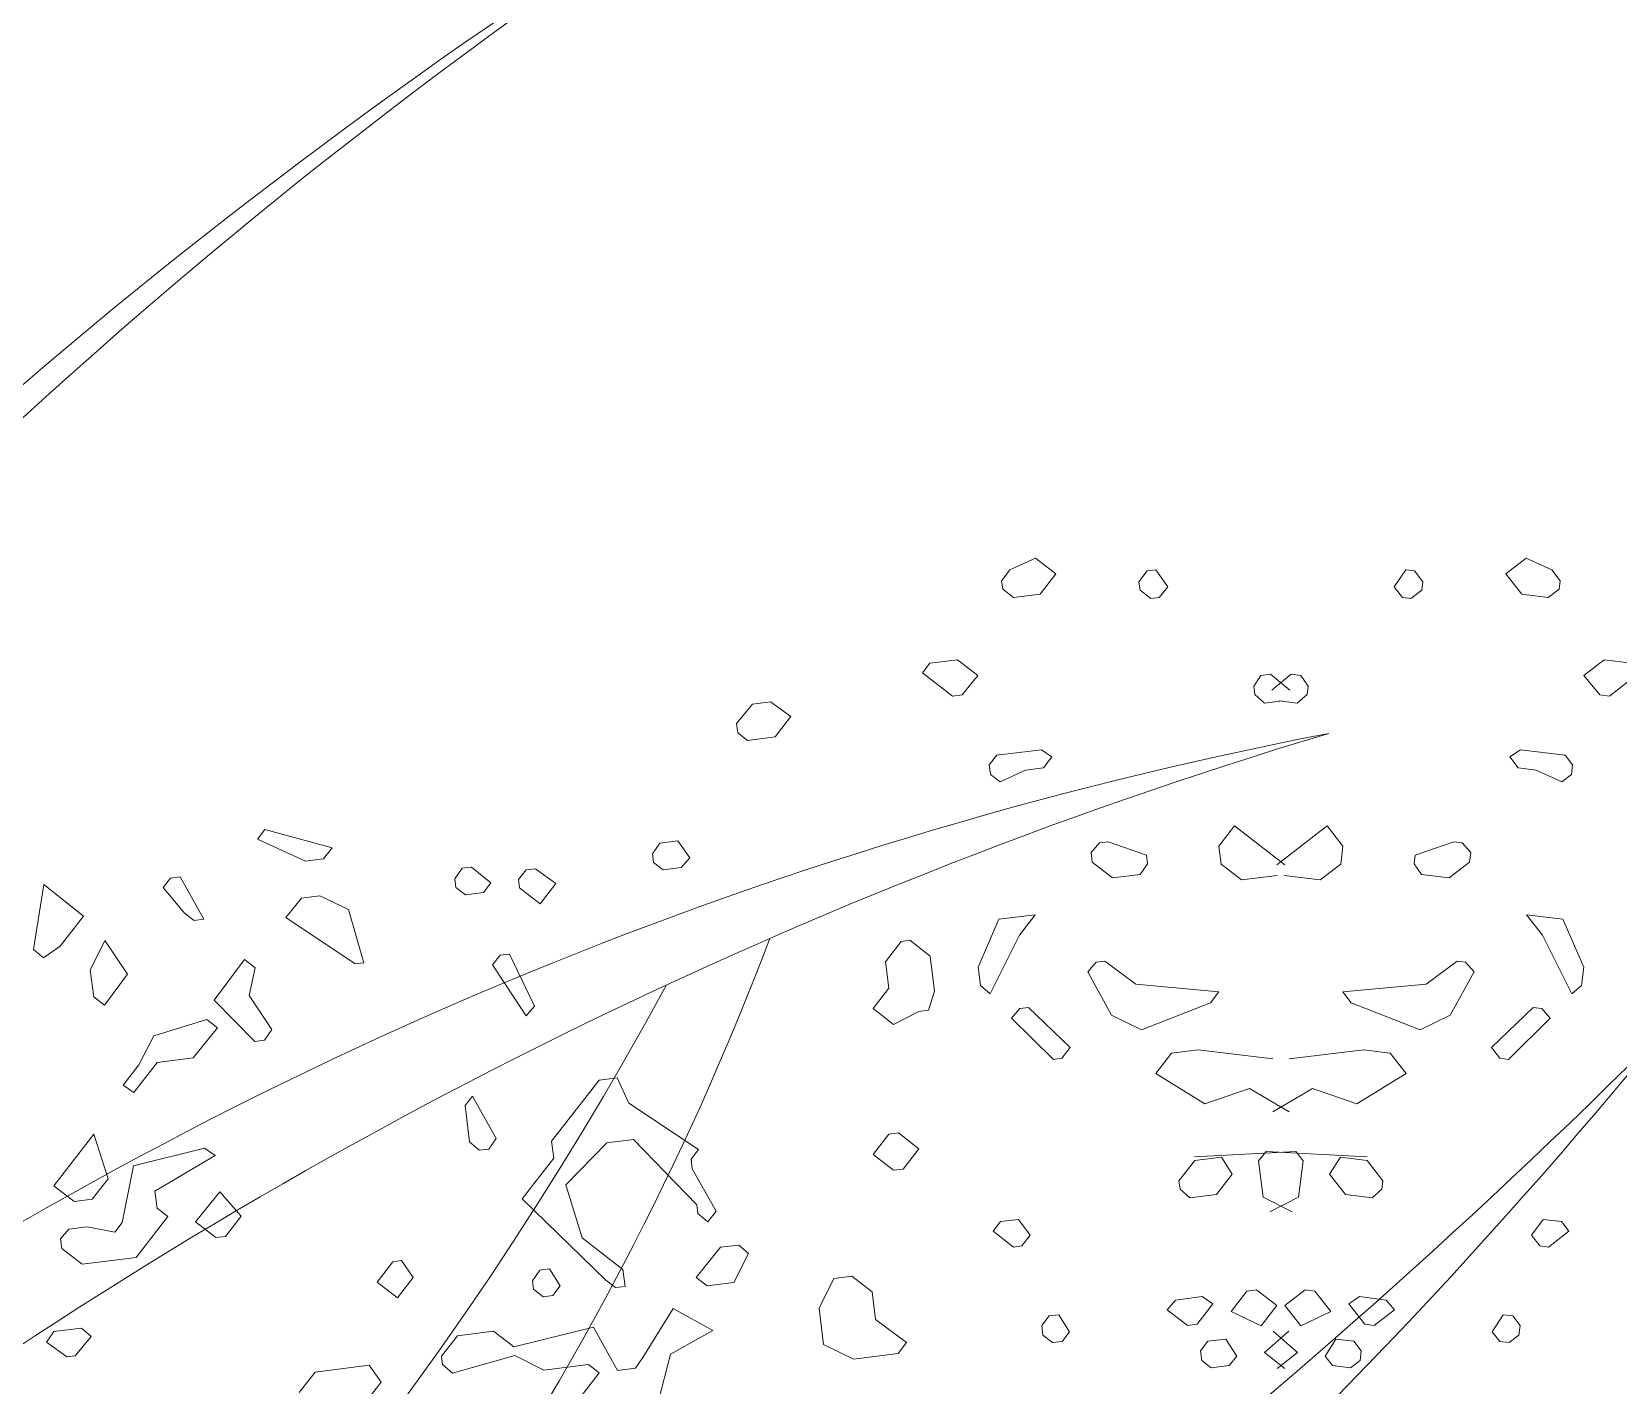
# Model space of a CAD drawing. Header units: metres. Extents: x -434 to 683, y -422 to -228.
# Drawn here: x -256.7092 to -256.5914, y -301.1517 to -301.0511 of the extents above; entities that cross this region are included whole.
import ezdxf

# ---------------------------------------------------------------- set-up
doc = ezdxf.new("R2010")
doc.units = ezdxf.units.M
doc.header["$MEASUREMENT"] = 0
doc.layers.add('FL', color=21, linetype='Continuous', lineweight=13)
doc.layers.add('WALL', color=7, linetype='Continuous')
doc.styles.add('kamal', font='romantic.ttf', dxfattribs={"width": 0.6})
doc.dimstyles.new('KAMAL', dxfattribs={"dimscale": 0.8, "dimtxt": 0.5, "dimasz": 0.1, "dimexe": 0, "dimexo": 0, "dimgap": 0.09, "dimtad": 1, "dimzin": 0, "dimdsep": 46, "dimtxsty": 'kamal', "dimblk": 'OBLIQUE', "dimcen": 0.09, "dimclrd": 15, "dimclre": 8, "dimclrt": 5, "dimadec": 0, "dimazin": 0, "dimtfac": 1, "dimtix": 1, "dimtofl": 0, "dimtmove": 1, "dimatfit": 3, "dimldrblk": 'OBLIQUE', "dimfxl": 0.18, "dimtolj": 1, "dimtzin": 0, "dimarcsym": 0})

# ---------------------------------------------------------------- blocks, each defined once
blk = doc.blocks.new('vbcvbvcb')
at = {"layer": 'FL', "color": 96}
for centre, radius, start, end in [((15619.8, -10040.7), 17206.6, 120.35364, 167.84233), ((18524.9, -11288.4), 19840.4, 125.78049, 169.15806), ((21094.6, -16616.9), 23829.2, 121.14706, 160.29202), ((21285.6, -15818.8), 23252.1, 122.56699, 163.13443), ((14635.1, -17801.3), 18099.9, 100.96004, 147.80876), ((17332.3, -20481.1), 21351, 106.70831, 145.83378), ((-3103.4, 3582.9), 12714.6, 284.60527, 339.28932), ((-5545.8, 6436.8), 15811, 289.24721, 331.47662), ((-8080.1, 19419.1), 29305.6, 286.21374, 315.00573), ((-5465.8, 13476.5), 23373.9, 284.07232, 320.78607)]:
    blk.add_arc(centre, radius, start, end, dxfattribs=at)
blk = doc.blocks.new('cbcvb')
at = {"layer": 'FL', "color": 42}
for p, q in [((-15909.7, 5558.8), (-16019.5, 5507.7)), ((-15822.2, 5490.9), (-15909.7, 5558.8)), ((-13886.4, 5490.9), (-13798.8, 5558.8)), ((-13798.8, 5558.8), (-13689.1, 5507.7)), ((-16019.5, 5507.7), (-16055.4, 5461.4)), ((-16055.4, 5461.4), (-16050.8, 5424.8)), ((-15890.1, 5403.3), (-15822.2, 5490.9)), ((-15428.8, 5503.4), (-15464.7, 5457)), ((-15392.2, 5508), (-15428.8, 5503.4)), ((-15341.2, 5435.4), (-15392.2, 5508)), ((-14367.4, 5435.4), (-14316.4, 5508)), ((-14316.4, 5508), (-14279.8, 5503.4)), ((-14279.8, 5503.4), (-14243.8, 5457)), ((-13818.5, 5403.3), (-13886.4, 5490.9)), ((-13689.1, 5507.7), (-13653.2, 5461.4)), ((-13653.2, 5461.4), (-13657.8, 5424.8)), ((-16050.8, 5424.8), (-16004.4, 5388.8)), ((-16004.4, 5388.8), (-15890.1, 5403.3)), ((-15464.7, 5457), (-15460.1, 5420.4)), ((-15460.1, 5420.4), (-15413.8, 5384.5)), ((-15377.2, 5389.1), (-15341.2, 5435.4)), ((-14331.4, 5389.1), (-14367.4, 5435.4)), ((-14248.5, 5420.4), (-14294.8, 5384.5)), ((-14243.8, 5457), (-14248.5, 5420.4)), ((-13704.2, 5388.8), (-13818.5, 5403.3)), ((-13657.8, 5424.8), (-13704.2, 5388.8)), ((-15413.8, 5384.5), (-15377.2, 5389.1)), ((-14294.8, 5384.5), (-14331.4, 5389.1)), ((-16244.8, 5121.5), (-16363.7, 5106.5)), ((-16157.2, 5053.6), (-16244.8, 5121.5)), ((-13551.3, 5053.6), (-13463.8, 5121.5)), ((-13463.8, 5121.5), (-13344.9, 5106.5)), ((-16363.7, 5106.5), (-16395.7, 5065.2)), ((-16395.7, 5065.2), (-16266.9, 4965.3)), ((-16225.7, 4970.5), (-16157.2, 5053.6)), ((-14939.9, 5054), (-14971.3, 5008.2)), ((-14898.7, 5059.2), (-14939.9, 5054)), ((-14815.7, 4990.7), (-14898.7, 5059.2)), ((-14892.9, 4990.7), (-14809.9, 5059.2)), ((-14809.9, 5059.2), (-14768.7, 5054)), ((-14768.7, 5054), (-14737.3, 5008.2)), ((-13482.8, 4970.5), (-13551.3, 5053.6)), ((-13312.9, 5065.2), (-13441.7, 4965.3)), ((-14971.3, 5008.2), (-14966.6, 4971.6)), ((-14737.3, 5008.2), (-14742, 4971.6)), ((-17126.9, 4931.1), (-17195.4, 4848)), ((-17049.1, 4940.9), (-17126.9, 4931.1)), ((-16962.1, 4877.5), (-17049.1, 4940.9)), ((-16266.9, 4965.3), (-16225.7, 4970.5)), ((-14966.6, 4971.6), (-14924.8, 4935.1)), ((-14924.8, 4935.1), (-14847.1, 4944.9)), ((-14783.7, 4935.1), (-14861.5, 4944.9)), ((-14742, 4971.6), (-14783.7, 4935.1)), ((-13441.7, 4965.3), (-13482.8, 4970.5)), ((-17195.4, 4848), (-17190.2, 4806.9)), ((-17030, 4789.9), (-16962.1, 4877.5)), ((-17190.2, 4806.9), (-17149, 4774.9)), ((-17149, 4774.9), (-17030, 4789.9)), ((-16076.7, 4710.6), (-16108.7, 4669.4)), ((-15884.6, 4734.8), (-16076.7, 4710.6)), ((-15838.9, 4703.5), (-15884.6, 4734.8)), ((-13869.7, 4703.5), (-13823.9, 4734.8)), ((-13823.9, 4734.8), (-13631.9, 4710.6)), ((-13631.9, 4710.6), (-13599.9, 4669.4)), ((-16108.7, 4669.4), (-16103.5, 4628.2)), ((-16062.3, 4596.2), (-15952.6, 4647.3)), ((-15952.6, 4647.3), (-15874.8, 4657.1)), ((-15874.8, 4657.1), (-15838.9, 4703.5)), ((-13833.8, 4657.1), (-13869.7, 4703.5)), ((-13756, 4647.3), (-13833.8, 4657.1)), ((-13646.3, 4596.2), (-13756, 4647.3)), ((-13599.9, 4669.4), (-13605.1, 4628.2)), ((-16103.5, 4628.2), (-16062.3, 4596.2)), ((-13605.1, 4628.2), (-13646.3, 4596.2)), ((-19224.1, 4391.9), (-19256.1, 4350.7)), ((-18935.2, 4312.3), (-19224.1, 4391.9)), ((-15053.4, 4407.7), (-15121.3, 4320.1)), ((-14837, 4239.9), (-15053.4, 4407.7)), ((-14871.6, 4239.9), (-14655.2, 4407.7)), ((-14655.2, 4407.7), (-14587.3, 4320.1)), ((-19256.1, 4350.7), (-19049, 4256.1)), ((-18971.2, 4265.9), (-18935.2, 4312.3)), ((-17525.2, 4332.4), (-17556.6, 4286.6)), ((-17447.4, 4342.2), (-17525.2, 4332.4)), ((-17396.5, 4269.7), (-17447.4, 4342.2)), ((-15121.3, 4320.1), (-15111.5, 4242.4)), ((-14587.3, 4320.1), (-14597.1, 4242.4)), ((-19049, 4256.1), (-18971.2, 4265.9)), ((-17556.6, 4286.6), (-17552, 4250)), ((-17552, 4250), (-17510.8, 4218.1)), ((-17433, 4227.9), (-17396.5, 4269.7)), ((-15111.5, 4242.4), (-15023.9, 4174.5)), ((-14597.1, 4242.4), (-14684.7, 4174.5)), ((-19629.8, 4182.7), (-19661.8, 4141.5)), ((-19588.7, 4187.9), (-19629.8, 4182.7)), ((-19486.6, 4005.6), (-19588.7, 4187.9)), ((-18375.9, 4224.9), (-18407.3, 4179.2)), ((-18407.3, 4179.2), (-18402.7, 4142.6)), ((-18334.7, 4230.1), (-18375.9, 4224.9)), ((-18251.7, 4161.6), (-18334.7, 4230.1)), ((-17510.8, 4218.1), (-17433, 4227.9)), ((-15023.9, 4174.5), (-14868.4, 4194.1)), ((-14684.7, 4174.5), (-14840.2, 4194.1)), ((-20174.7, 4155.7), (-20218.4, 3876)), ((-20004.1, 4019.2), (-20174.7, 4155.7)), ((-19661.8, 4141.5), (-19569, 4032.4)), ((-19065.9, 4095.9), (-19134.4, 4012.9)), ((-18988.2, 4105.8), (-19065.9, 4095.9)), ((-18864.6, 4047), (-18988.2, 4105.8)), ((-18402.7, 4142.6), (-18361.5, 4110.6)), ((-18361.5, 4110.6), (-18283.7, 4120.4)), ((-18283.7, 4120.4), (-18251.7, 4161.6)), ((-19569, 4032.4), (-19527.8, 4000.4)), ((-18798.5, 3818.4), (-18864.6, 4047)), ((-20104, 3890.4), (-20004.1, 4019.2)), ((-19527.8, 4000.4), (-19486.6, 4005.6)), ((-19134.4, 4012.9), (-18835.1, 3813.8)), ((-20176.6, 3839.5), (-20104, 3890.4)), ((-19911.9, 3914.7), (-19974.7, 3786)), ((-19814.5, 3769), (-19911.9, 3914.7)), ((-16486.8, 3910.6), (-16554.7, 3823.1)), ((-16450.2, 3915.3), (-16486.8, 3910.6)), ((-16362.6, 3847.3), (-16450.2, 3915.3)), ((-20218.4, 3876), (-20176.6, 3839.5)), ((-19311.4, 3832.6), (-19442.7, 3658)), ((-19265.1, 3796.6), (-19311.4, 3832.6)), ((-18212.4, 3850.6), (-18244.4, 3809.4)), ((-18171.3, 3855.8), (-18212.4, 3850.6)), ((-18064.1, 3632.4), (-18171.3, 3855.8)), ((-16554.7, 3823.1), (-16540.3, 3708.7)), ((-16343.6, 3696.4), (-16362.6, 3847.3)), ((-15648.4, 3821.4), (-15685, 3779.6)), ((-15611.8, 3826), (-15648.4, 3821.4)), ((-15478.5, 3726.7), (-15611.8, 3826)), ((-14230.1, 3726.7), (-14096.8, 3826)), ((-14096.8, 3826), (-14060.2, 3821.4)), ((-14060.2, 3821.4), (-14023.6, 3779.6)), ((-19974.7, 3786), (-19960.2, 3671.6)), ((-19913.9, 3635.7), (-19814.5, 3769)), ((-19291.8, 3677.1), (-19265.1, 3796.6)), ((-18835.1, 3813.8), (-18798.5, 3818.4)), ((-18244.4, 3809.4), (-18100.6, 3590.6)), ((-15685, 3779.6), (-15582.4, 3592.8)), ((-14023.6, 3779.6), (-14126.2, 3592.8)), ((-16540.3, 3708.7), (-16608.2, 3621.2)), ((-16370.3, 3614), (-16343.6, 3696.4)), ((-15121.1, 3692.9), (-15478.5, 3726.7)), ((-15157, 3646.5), (-15121.1, 3692.9)), ((-14587.5, 3692.9), (-14230.1, 3726.7)), ((-14551.6, 3646.5), (-14587.5, 3692.9)), ((-19960.2, 3671.6), (-19913.9, 3635.7)), ((-19442.7, 3658), (-19266.9, 3480.4)), ((-19194.4, 3531.4), (-19291.8, 3677.1)), ((-18100.6, 3590.6), (-18064.1, 3632.4)), ((-16608.2, 3621.2), (-16520.7, 3553.2)), ((-15976.4, 3622), (-16012.9, 3580.2)), ((-15939.8, 3626.6), (-15976.4, 3622)), ((-15760, 3454.2), (-15939.8, 3626.6)), ((-15453.6, 3530), (-15157, 3646.5)), ((-14255, 3530), (-14551.6, 3646.5)), ((-13948.6, 3454.2), (-13768.8, 3626.6)), ((-13768.8, 3626.6), (-13732.2, 3622)), ((-13732.2, 3622), (-13695.7, 3580.2)), ((-19474.1, 3575.1), (-19702.1, 3504.4)), ((-19427.7, 3539.1), (-19474.1, 3575.1)), ((-16520.7, 3553.2), (-16411.5, 3608.8)), ((-16411.5, 3608.8), (-16370.3, 3614)), ((-16012.9, 3580.2), (-15832.6, 3403.2)), ((-15582.4, 3592.8), (-15453.6, 3530)), ((-14126.2, 3592.8), (-14255, 3530)), ((-13695.7, 3580.2), (-13876, 3403.2)), ((-19702.1, 3504.4), (-19765.4, 3380.3)), ((-19532.2, 3409.7), (-19427.7, 3539.1)), ((-19266.9, 3480.4), (-19225.8, 3485.6)), ((-19225.8, 3485.6), (-19194.4, 3531.4)), ((-15796, 3407.8), (-15760, 3454.2)), ((-15324.8, 3430.1), (-15392.8, 3342.6)), ((-15210.5, 3444.6), (-15324.8, 3430.1)), ((-14889.7, 3406.1), (-15210.5, 3444.6)), ((-14818.9, 3406.1), (-14498.1, 3444.6)), ((-14498.1, 3444.6), (-14383.7, 3430.1)), ((-14383.7, 3430.1), (-14315.8, 3342.6)), ((-13912.6, 3407.8), (-13948.6, 3454.2)), ((-19765.4, 3380.3), (-19833.4, 3292.7)), ((-19787.6, 3261.3), (-19687.7, 3390.1)), ((-19687.7, 3390.1), (-19532.2, 3409.7)), ((-15832.6, 3403.2), (-15796, 3407.8)), ((-13876, 3403.2), (-13912.6, 3407.8)), ((-19833.4, 3292.7), (-19787.6, 3261.3)), ((-17786.9, 3314.3), (-17990.7, 3051.5)), ((-17709.1, 3324.1), (-17786.9, 3314.3)), ((-17658.1, 3214.4), (-17709.1, 3324.1)), ((-15392.8, 3342.6), (-15181, 3211.3)), ((-15181, 3211.3), (-14989.6, 3277.3)), ((-14989.6, 3277.3), (-14819, 3178.1)), ((-14719, 3277.3), (-14889.6, 3178.1)), ((-14527.6, 3211.3), (-14719, 3277.3)), ((-14315.8, 3342.6), (-14527.6, 3211.3)), ((-18331.2, 3245.5), (-18363.1, 3204.3)), ((-18229.1, 3063.2), (-18331.2, 3245.5)), ((-17358.8, 3015.2), (-17658.1, 3214.4)), ((-18363.1, 3204.3), (-18343.5, 3048.8)), ((-19960, 3081.5), (-20131.8, 2860)), ((-19898.6, 2889.5), (-19960, 3081.5)), ((-16540, 3081.5), (-16608, 2993.9)), ((-16498.9, 3086.7), (-16540, 3081.5)), ((-16411.3, 3018.7), (-16498.9, 3086.7)), ((-19483.1, 3021), (-19789.4, 2945.1)), ((-19437.3, 2989.6), (-19483.1, 3021)), ((-18343.5, 3048.8), (-18301.7, 3012.2)), ((-18301.7, 3012.2), (-18260.5, 3017.4)), ((-18260.5, 3017.4), (-18229.1, 3063.2)), ((-17990.7, 3051.5), (-17981.4, 2978.3)), ((-17929.8, 2864.1), (-17752.8, 3044.4)), ((-17752.8, 3044.4), (-17638.5, 3058.9)), ((-17638.5, 3058.9), (-17365.9, 2777.3)), ((-17390.8, 2974), (-17358.8, 3015.2)), ((-16479.2, 2931.2), (-16411.3, 3018.7)), ((-15225.5, 2983.5), (-14790.3, 3007.5)), ((-14918.3, 3007.5), (-14950.3, 2966.3)), ((-14483.1, 2983.5), (-14918.3, 3007.5)), ((-14790.3, 3007.5), (-14758.3, 2966.3)), ((-19789.4, 2945.1), (-19837.7, 2702)), ((-19696.7, 2836), (-19437.3, 2989.6)), ((-17981.4, 2978.3), (-18117.3, 2803.2)), ((-17385.6, 2932.8), (-17390.8, 2974)), ((-16608, 2993.9), (-16520.4, 2926)), ((-15224.7, 2968.8), (-15292.7, 2881.2)), ((-15110.4, 2983.3), (-15224.7, 2968.8)), ((-15064, 2910.1), (-15110.4, 2983.3)), ((-14950.3, 2966.3), (-14930.6, 2810.8)), ((-14758.3, 2966.3), (-14778, 2810.8)), ((-14644.6, 2910.1), (-14598.2, 2983.3)), ((-14598.2, 2983.3), (-14483.9, 2968.8)), ((-14483.9, 2968.8), (-14415.9, 2881.2)), ((-19966.5, 2801.9), (-19898.6, 2889.5)), ((-17283.5, 2750.5), (-17385.6, 2932.8)), ((-16520.4, 2926), (-16479.2, 2931.2)), ((-15292.7, 2881.2), (-15288, 2844.7)), ((-15131.9, 2822.6), (-15064, 2910.1)), ((-14576.7, 2822.6), (-14644.6, 2910.1)), ((-14415.9, 2881.2), (-14420.5, 2844.7)), ((-20131.8, 2860), (-20044.3, 2792.1)), ((-20044.3, 2792.1), (-19966.5, 2801.9)), ((-19687.4, 2762.8), (-19696.7, 2836)), ((-18117.3, 2803.2), (-17757.2, 2453.7)), ((-17859.2, 2636), (-17929.8, 2864.1)), ((-15288, 2844.7), (-15246.3, 2808.1)), ((-15246.3, 2808.1), (-15131.9, 2822.6)), ((-14930.6, 2810.8), (-14806.5, 2747.5)), ((-14778, 2810.8), (-14902.1, 2747.5)), ((-14462.3, 2808.1), (-14576.7, 2822.6)), ((-14420.5, 2844.7), (-14462.3, 2808.1)), ((-19641.1, 2726.9), (-19687.4, 2762.8)), ((-17365.9, 2777.3), (-17361.3, 2740.7)), ((-17361.3, 2740.7), (-17319.5, 2704.2)), ((-17319.5, 2704.2), (-17283.5, 2750.5)), ((-20066.4, 2673.1), (-20103, 2631.3)), ((-19988.7, 2682.9), (-20066.4, 2673.1)), ((-19869.7, 2660.8), (-19988.7, 2682.9)), ((-19837.7, 2702), (-19869.7, 2660.8)), ((-19776.9, 2551.7), (-19641.1, 2726.9)), ((-16060.4, 2705.3), (-16092.3, 2664.1)), ((-16092.3, 2664.1), (-16004.8, 2596.1)), ((-15982.6, 2715.1), (-16060.4, 2705.3)), ((-15932.2, 2647.1), (-15982.6, 2715.1)), ((-13776.4, 2647.1), (-13726, 2715.1)), ((-13726, 2715.1), (-13648.2, 2705.3)), ((-13616.2, 2664.1), (-13703.8, 2596.1)), ((-13648.2, 2705.3), (-13616.2, 2664.1)), ((-20103, 2631.3), (-20097.8, 2590.2)), ((-17684, 2500.1), (-17859.2, 2636)), ((-17263.9, 2595), (-17368.4, 2465.7)), ((-17186.1, 2604.9), (-17263.9, 2595)), ((-17144.3, 2568.3), (-17186.1, 2604.9)), ((-16004.8, 2596.1), (-15968.2, 2600.7)), ((-15968.2, 2600.7), (-15932.2, 2647.1)), ((-13740.4, 2600.7), (-13776.4, 2647.1)), ((-13703.8, 2596.1), (-13740.4, 2600.7)), ((-20097.8, 2590.2), (-20010.2, 2522.2)), ((-20010.2, 2522.2), (-19776.9, 2551.7)), ((-18673.3, 2533.1), (-18741.2, 2445.6)), ((-18636.7, 2537.8), (-18673.3, 2533.1)), ((-18585.7, 2465.2), (-18636.7, 2537.8)), ((-17207.6, 2444.2), (-17144.3, 2568.3)), ((-18653.7, 2377.6), (-18585.7, 2465.2)), ((-18041.4, 2496.8), (-18072.8, 2451)), ((-18000.2, 2502), (-18041.4, 2496.8)), ((-17953.8, 2428.9), (-18000.2, 2502)), ((-17674.8, 2427), (-17684, 2500.1)), ((-17368.4, 2465.7), (-17322, 2429.7)), ((-16777.7, 2461.3), (-16840.4, 2332.6)), ((-16699.9, 2471.1), (-16777.7, 2461.3)), ((-16612.3, 2403.2), (-16699.9, 2471.1)), ((-18741.2, 2445.6), (-18653.7, 2377.6)), ((-18072.8, 2451), (-18068.2, 2414.4)), ((-18068.2, 2414.4), (-18027, 2382.5)), ((-17985.8, 2387.7), (-17953.8, 2428.9)), ((-17757.2, 2453.7), (-17716, 2421.8)), ((-17716, 2421.8), (-17674.8, 2427)), ((-17322, 2429.7), (-17207.6, 2444.2)), ((-16597.3, 2284.3), (-16612.3, 2403.2)), ((-15000.4, 2407), (-15068.4, 2319.5)), ((-14959.3, 2412.2), (-15000.4, 2407)), ((-14871.7, 2344.3), (-14959.3, 2412.2)), ((-14836.9, 2344.3), (-14749.3, 2412.2)), ((-14749.3, 2412.2), (-14708.2, 2407)), ((-14708.2, 2407), (-14640.2, 2319.5)), ((-18027, 2382.5), (-17985.8, 2387.7)), ((-16840.4, 2332.6), (-16820.8, 2177.1)), ((-15306.9, 2368.3), (-15343.4, 2326.5)), ((-15343.4, 2326.5), (-15255.8, 2258.6)), ((-15192.5, 2382.8), (-15306.9, 2368.3)), ((-15214.7, 2263.8), (-15146.7, 2351.4)), ((-15146.7, 2351.4), (-15192.5, 2382.8)), ((-14939.6, 2256.7), (-14871.7, 2344.3)), ((-14769, 2256.7), (-14836.9, 2344.3)), ((-14561.9, 2351.4), (-14516.1, 2382.8)), ((-14493.9, 2263.8), (-14561.9, 2351.4)), ((-14516.1, 2382.8), (-14401.7, 2368.3)), ((-14365.2, 2326.5), (-14452.8, 2258.6)), ((-14401.7, 2368.3), (-14365.2, 2326.5)), ((-16464, 2185), (-16597.3, 2284.3)), ((-15851.1, 2299.6), (-15883.1, 2258.3)), ((-15883.1, 2258.3), (-15877.9, 2217.2)), ((-15810, 2304.8), (-15851.1, 2299.6)), ((-15763.6, 2231.6), (-15810, 2304.8)), ((-15255.8, 2258.6), (-15214.7, 2263.8)), ((-15068.4, 2319.5), (-14939.6, 2256.7)), ((-14640.2, 2319.5), (-14769, 2256.7)), ((-14452.8, 2258.6), (-14493.9, 2263.8)), ((-13945, 2231.6), (-13898.6, 2304.8)), ((-13898.6, 2304.8), (-13857.5, 2299.6)), ((-13857.5, 2299.6), (-13825.5, 2258.3)), ((-13825.5, 2258.3), (-13830.7, 2217.2)), ((-20131.6, 2232.7), (-20163, 2187)), ((-20163, 2187), (-20076, 2123.6)), ((-20012.7, 2247.8), (-20131.6, 2232.7)), ((-20039.4, 2128.2), (-19970.9, 2211.2)), ((-19970.9, 2211.2), (-20012.7, 2247.8)), ((-16499.9, 2138.6), (-16464, 2185)), ((-15877.9, 2217.2), (-15836.7, 2185.2)), ((-15836.7, 2185.2), (-15795.5, 2190.4)), ((-15795.5, 2190.4), (-15763.6, 2231.6)), ((-15168.2, 2190.7), (-15200.2, 2149.5)), ((-15090.5, 2200.5), (-15168.2, 2190.7)), ((-15044.1, 2127.4), (-15090.5, 2200.5)), ((-14820.6, 2234.6), (-14925.2, 2142.4)), ((-14887.9, 2234.6), (-14783.4, 2142.4)), ((-14664.5, 2127.4), (-14618.1, 2200.5)), ((-14618.1, 2200.5), (-14540.3, 2190.7)), ((-14540.3, 2190.7), (-14508.4, 2149.5)), ((-13913.1, 2190.4), (-13945, 2231.6)), ((-13871.9, 2185.2), (-13913.1, 2190.4)), ((-13830.7, 2217.2), (-13871.9, 2185.2)), ((-20076, 2123.6), (-20039.4, 2128.2)), ((-16820.8, 2177.1), (-16692, 2114.3)), ((-16692, 2114.3), (-16499.9, 2138.6)), ((-15200.2, 2149.5), (-15195, 2108.3)), ((-15076.1, 2086.2), (-15044.1, 2127.4)), ((-14925.2, 2142.4), (-14837.6, 2074.5)), ((-14783.4, 2142.4), (-14871, 2074.5)), ((-14632.5, 2086.2), (-14664.5, 2127.4)), ((-14508.4, 2149.5), (-14513.6, 2108.3)), ((-15195, 2108.3), (-15153.8, 2076.3)), ((-15153.8, 2076.3), (-15076.1, 2086.2)), ((-14554.8, 2076.3), (-14632.5, 2086.2)), ((-14513.6, 2108.3), (-14554.8, 2076.3))]:
    blk.add_line(p, q, dxfattribs=at)
at = {"layer": 'FL', "color": 30}
for p, q in [((-15634.2, 4334.3), (-15670.8, 4292.5)), ((-15597.6, 4339), (-15634.2, 4334.3)), ((-15432.3, 4280.8), (-15597.6, 4339)), ((-14276.3, 4280.8), (-14110.9, 4339)), ((-14110.9, 4339), (-14074.4, 4334.3)), ((-14074.4, 4334.3), (-14037.8, 4292.5)), ((-15670.8, 4292.5), (-15665.6, 4251.4)), ((-15665.6, 4251.4), (-15578, 4183.5)), ((-15459.1, 4198.5), (-15427.7, 4244.3)), ((-15427.7, 4244.3), (-15432.3, 4280.8)), ((-14280.9, 4244.3), (-14276.3, 4280.8)), ((-14249.5, 4198.5), (-14280.9, 4244.3)), ((-14043, 4251.4), (-14130.6, 4183.5)), ((-14037.8, 4292.5), (-14043, 4251.4)), ((-18100.9, 4217.9), (-18132.8, 4176.7)), ((-18132.8, 4176.7), (-18128.2, 4140.1)), ((-18059.7, 4223.1), (-18100.9, 4217.9)), ((-17972.7, 4159.7), (-18059.7, 4223.1)), ((-15578, 4183.5), (-15459.1, 4198.5)), ((-14130.6, 4183.5), (-14249.5, 4198.5)), ((-18128.2, 4140.1), (-18040.6, 4072.1)), ((-18040.6, 4072.1), (-17972.7, 4159.7)), ((-16066.7, 4005.5), (-16156.7, 3799)), ((-15911.2, 4025.2), (-16066.7, 4005.5)), ((-15979.1, 3937.6), (-15911.2, 4025.2)), ((-13797.4, 4025.2), (-13641.9, 4005.5)), ((-13729.5, 3937.6), (-13797.4, 4025.2)), ((-13641.9, 4005.5), (-13551.9, 3799)), ((-16105.1, 3684.7), (-15979.1, 3937.6)), ((-13603.5, 3684.7), (-13729.5, 3937.6)), ((-16156.7, 3799), (-16146.9, 3721.3)), ((-13551.9, 3799), (-13561.7, 3721.3)), ((-16146.9, 3721.3), (-16105.1, 3684.7)), ((-13561.7, 3721.3), (-13603.5, 3684.7)), ((-19417.6, 2834.1), (-19522.1, 2704.7)), ((-19325.4, 2729.6), (-19417.6, 2834.1)), ((-19393.4, 2642), (-19325.4, 2729.6)), ((-19522.1, 2704.7), (-19434.5, 2636.8)), ((-19434.5, 2636.8), (-19393.4, 2642)), ((-17467.7, 2332.3), (-17598.9, 2120.6)), ((-17297.7, 2237.6), (-17467.7, 2332.3)), ((-17810.7, 2251.8), (-18153.1, 2166.7)), ((-17708.1, 2065), (-17810.7, 2251.8)), ((-18396.1, 2215), (-18464.1, 2127.4)), ((-18240.6, 2234.7), (-18396.1, 2215)), ((-18153.1, 2166.7), (-18240.6, 2234.7)), ((-17480, 2135.6), (-17297.7, 2237.6)), ((-18464.1, 2127.4), (-18459.4, 2090.8)), ((-18417.7, 2054.3), (-18148.4, 2130.1)), ((-18148.4, 2130.1), (-18024.3, 2066.8)), ((-17598.9, 2120.6), (-17630.3, 2074.8)), ((-17532.9, 1929.1), (-17480, 2135.6)), ((-19008.3, 2058.7), (-19076.3, 1971.1)), ((-18775.1, 2088.1), (-19008.3, 2058.7)), ((-18724.1, 2015.6), (-18775.1, 2088.1)), ((-18459.4, 2090.8), (-18417.7, 2054.3)), ((-18024.3, 2066.8), (-17832.2, 2091.1)), ((-17785.8, 2055.1), (-17921.7, 1880)), ((-17832.2, 2091.1), (-17785.8, 2055.1)), ((-17630.3, 2074.8), (-17708.1, 2065)), ((-18792, 1928), (-18724.1, 2015.6))]:
    blk.add_line(p, q, dxfattribs=at)
blk = doc.blocks.new('_OBLIQUE')
at = {"color": 0, "linetype": 'ByBlock'}
blk.add_line((-0.5, -0.5), (0.5, 0.5), dxfattribs=at)

msp = doc.modelspace()

# ---------------------------------------------------------------- block references
at = {"layer": 'FL', "xscale": 1.727048185961927e-05, "yscale": 1.727048185961927e-05, "zscale": 1.727048185961927e-05}
for name, p in [('vbcvbvcb', (-256.80621, -301.10271, 0)), ('cbcvb', (-256.3599, -301.18624, 0))]:
    msp.add_blockref(name, p, dxfattribs=at)

# ---------------------------------------------------------------- leaders
at = {"layer": 'WALL', "ltscale": 1.2}
msp.add_leader([(-254.49746, -301.10588), (-255.33138, -301.91222), (-256.86477, -301.91222)], dimstyle='KAMAL', override={"dimasz": 0.4, "dimgap": 0.09, "dimtad": 0, "dimldrblk": 'ClosedBlank'}, dxfattribs=at)

doc.saveas('drawing.dxf')
